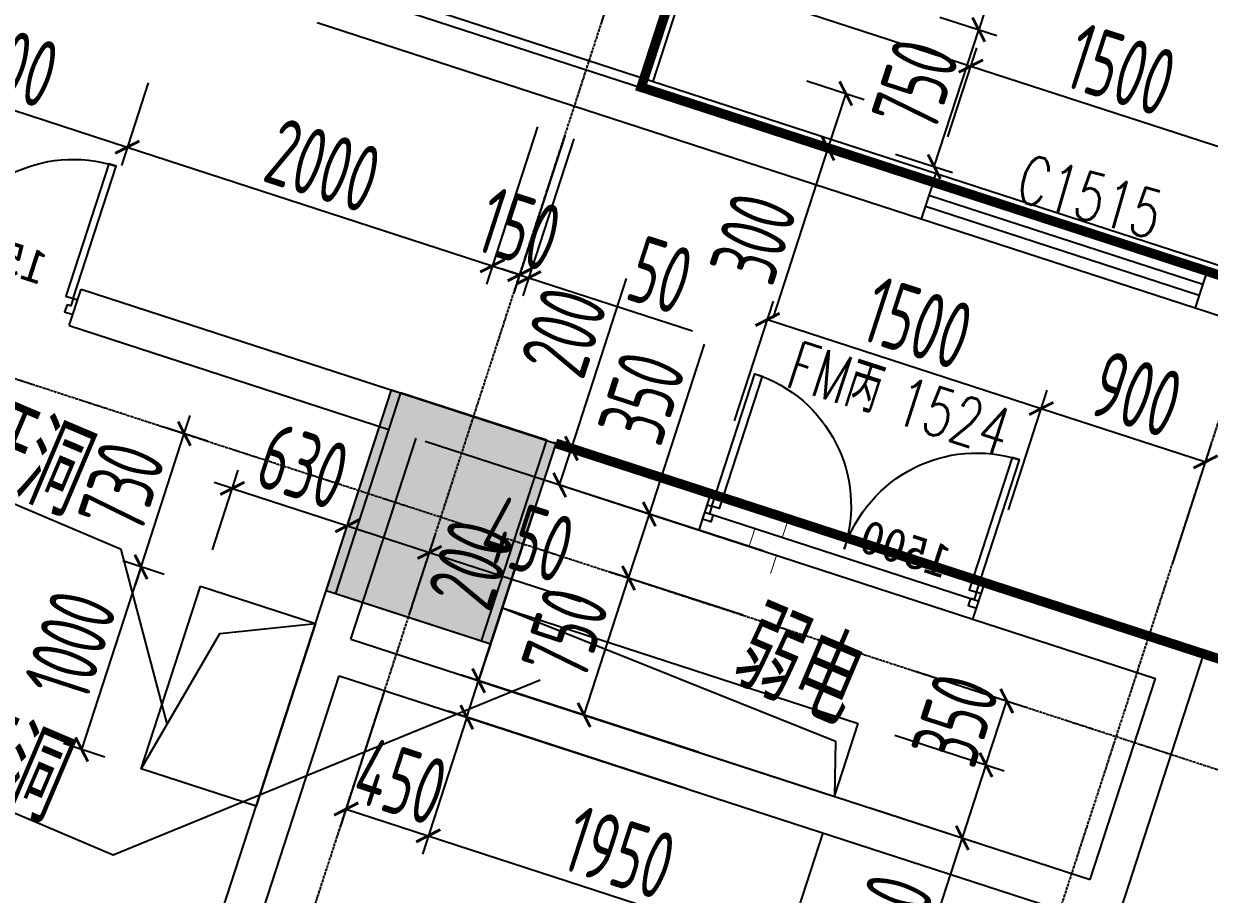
# Model space of a CAD drawing. Extents: x -3523 to 12007717, y -6694179 to 21431.
# Drawn here: x 11940766 to 11946944, y -6385001 to -6380466 of the extents above; entities that cross this region are included whole.
import ezdxf
from ezdxf.enums import TextEntityAlignment as Align
from ezdxf.xclip import XClip

# ---------------------------------------------------------------- set-up
doc = ezdxf.new("R2010")
doc.units = 0
doc.header["$LTSCALE"] = 10
doc.header["$MEASUREMENT"] = 0
doc.header["$XCLIPFRAME"] = 0
doc.linetypes.add('A3-RG-axis-100$0$CENTER', pattern=[2, 1.25, -0.25, 0.25, -0.25])
doc.linetypes.add('A3-RI-4F$0$DASH', pattern=[0.35, 0.25, -0.1])
for name, color, linetype in [('A3-RB-4F-100$0$A-DIMS-100', 1, 'Continuous'), ('A3-RG-axis-100$0$A-GRID', 1, 'A3-RG-axis-100$0$CENTER'), ('A3-RI-4F$0$A-DOOR', 32, 'Continuous'), ('A3-RI-4F$0$A-FLOR', 2, 'Continuous'), ('A3-RI-4F$0$A-GLAZ', 140, 'Continuous'), ('A3-RI-4F$0$A-WALL', 7, 'Continuous'), ('A3-RI-4F$0$A-WALL-FINI', 95, 'Continuous'), ('A3-RI-4F$0$A3-RS-2F$0$12000', 54, 'Continuous'), ('A3-RM-4F$0$A-EQPM', 55, 'Continuous'), ('A3-RS-1F$0$A-HATH-GRAY', 8, 'Continuous'), ('A3-RS-1F$0$A-WALL', 7, 'Continuous'), ('A3-SYMB-4F-100$0$A-SYMB', 4, 'Continuous'), ('A3-SYMB-4F-100$0$A-SYMB-AREA', 4, 'Continuous'), ('A3-SYMB-4F-100$0$A-SYMB-DOOR', 3, 'Continuous'), ('A3-SYMB-4F-100$0$A-SYMB-DOOR1', 3, 'Continuous'), ('A3-SYMB-4F-100$0$A-SYMB-DOOR2', 3, 'Continuous'), ('A3-SYMB-4F-100$0$A-SYMB-DOOR3', 3, 'Continuous'), ('A3-SYMB-4F-100$0$A-SYMB-NAME', 4, 'Continuous'), ('A3-SYMB-4F-100$0$A-SYMB-NAME-E', 4, 'Continuous')]:
    doc.layers.add(name, color=color, linetype=linetype)
doc.layers.add('A3-RI-4F$0$临时层', color=140, linetype='Continuous', plot=False)
doc.styles.add('A3-RB-4F-100$0$XD2008', font='xd-hzs.shx', dxfattribs={"width": 0.7, "bigfont": 'xd-hztxt.shx'})
doc.styles.add('A3-RI-4F$0$Standard', font='')
doc.styles.add('A3-SYMB-4F-100$0$ECADI', font='hzs.shx', dxfattribs={"width": 0.7, "bigfont": 'hztxt.shx'})
doc.styles.add('A3-SYMB-4F-100$0$ECADI-TXT', font='simplex.shx', dxfattribs={"bigfont": 'hztxt.shx'})
doc.styles.get('A3-RI-4F$0$Standard').set_extended_font_data('SimSun')
doc.dimstyles.new('A3-RB-4F-100$0$XD100$0', dxfattribs={"dimscale": 100, "dimtxt": 3.5, "dimasz": 1, "dimexe": 1, "dimexo": 2, "dimgap": 0.5, "dimtad": 1, "dimdec": 0, "dimdsep": 46, "dimtxsty": 'A3-RB-4F-100$0$XD2008', "dimblk1": 'A3-RB-4F-100$0$_ARCHTICK', "dimblk2": 'A3-RB-4F-100$0$_ARCHTICK', "dimsah": 1, "dimcen": 2.5, "dimclrt": 4, "dimaunit": 1, "dimadec": 0, "dimazin": 0, "dimtfac": 1, "dimtdec": 0, "dimtix": 1, "dimtmove": 0, "dimatfit": 3, "dimfxl": 0, "dimtolj": 1, "dimtzin": 0, "dimarcsym": 0})

# ---------------------------------------------------------------- blocks, each defined once
blk = doc.blocks.new('A3-RI-4F$0$J-双扇门-1500')
for points in [[(25, 80), (25, 805), (65, 805), (65, 80)], [(1475, 80), (1475, 805), (1435, 805), (1435, 80)], [(0, 80), (25, 80), (25, 40), (45, 40), (45, 0), (0, 0)], [(1500, 80), (1475, 80), (1475, 40), (1455, 40), (1455, 0), (1500, 0)]]:
    blk.add_lwpolyline(points, close=True)
for centre, start, end in [((25, 80), 0, 90), ((1475, 80), 90, 180)]:
    blk.add_arc(centre, 725, start, end)
at = {"layer": 'Defpoints', "style": 'A3-RI-4F$0$Standard'}
blk.add_text('1500', height=175, rotation=360, dxfattribs=at).set_placement((210.4, 93.8))
blk = doc.blocks.new('A3-RI-4F')
at = {"layer": 'A3-RI-4F$0$A-DOOR'}
for p, q in [((11944316.1, -6383009.6), (11945742.6, -6383473.1)), ((11944285.2, -6383104.7), (11945711.7, -6383568.2))]:
    blk.add_line(p, q, dxfattribs=at)
at = {"layer": 'A3-RI-4F$0$A-DOOR', "const_width": 5}
blk.add_lwpolyline([(11944657.8, -6383330.9), (11944688.7, -6383235.8), (11944546, -6383189.4), (11944576.9, -6383094.3), (11944719.6, -6383140.7), (11944756.6, -6383026.8)], dxfattribs=at)
at = {"layer": 'A3-RI-4F$0$A-FLOR', "linetype": 'A3-RI-4F$0$DASH', "const_width": 50}
blk.add_lwpolyline([(11978173.5, -6391907.6), (11978173.5, -6391907.6), (11943983.5, -6380797), (11944800.8, -6378307.8), (11943489.7, -6377883.3), (11943489.7, -6377883.3), (11936318.7, -6375553.3), (11936423.8, -6375230), (11935995.8, -6375090.9), (11935887.7, -6375423.8)], dxfattribs=at)
at = {"layer": 'A3-RI-4F$0$A-GLAZ'}
for p, q in [((11945504.7, -6381292.8), (11946931.3, -6381756.3)), ((11945483.1, -6381359.4), (11946909.7, -6381822.9)), ((11945464.6, -6381416.4), (11946891.2, -6381880)), ((11945442.9, -6381483), (11946869.5, -6381946.5))]:
    blk.add_line(p, q, dxfattribs=at)
at = {"layer": 'A3-RI-4F$0$A-WALL'}
for p, q in [((11942356.7, -6380270), (11945504.7, -6381292.9)), ((11942294.9, -6380460.2), (11945442.9, -6381483.1)), ((11945504.8, -6381292.8), (11945442.9, -6381483.1)), ((11946931.3, -6381756.3), (11946869.5, -6381946.6)), ((11946931.3, -6381756.4), (11949308.9, -6382529)), ((11941004, -6382038.6), (11941065.8, -6381848.4)), ((11941065.8, -6381848.4), (11944347, -6382914.5)), ((11946869.5, -6381946.6), (11949247.1, -6382719.2)), ((11941004, -6382038.6), (11942668.4, -6382579.3)), ((11938031.9, -6396687.1), (11942620.8, -6382563.9)), ((11942471.1, -6383671.9), (11942811, -6382625.7)), ((11942858.6, -6382641.2), (11944285.2, -6383104.7)), ((11944285.2, -6383104.7), (11944347, -6382914.5)), ((11945711.7, -6383568.2), (11945773.5, -6383378)), ((11945773.5, -6383378), (11946914.8, -6383748.8)), ((11945711.7, -6383568.2), (11946662.8, -6383877.2)), ((11942471.1, -6383671.9), (11946322.9, -6384923.4)), ((11946389.5, -6385365.6), (11946914.8, -6383748.8)), ((11941024.9, -6388122.8), (11942409.3, -6383862.1)), ((11942409.3, -6383862.1), (11946261.1, -6385113.6)), ((11946322.9, -6384923.4), (11946662.8, -6383877.2))]:
    blk.add_line(p, q, dxfattribs=at)
at = {"layer": 'A3-RI-4F$0$A-WALL-FINI'}
for p, q in [((11944046, -6380766.3), (11944837.1, -6378331.6)), ((11942372.2, -6380222.5), (11949324.4, -6382481.5)), ((11945504.7, -6381292.8), (11945520.2, -6381245.3))]:
    blk.add_line(p, q, dxfattribs=at)
at = {"layer": 'A3-RI-4F$0$A3-RS-2F$0$12000'}
blk.add_3dface([(11942390.6, -6383434.1), (11943151.5, -6383681.2), (11943491.4, -6382635.1), (11942730.5, -6382387.9)], dxfattribs=at)
at = {"layer": 'A3-RI-4F$0$临时层', "const_width": 50}
for points in [[(11935081.1, -6377906), (11935898.5, -6375390.5), (11944800.9, -6378307.8), (11943983, -6380798.4)], [(11937611, -6378728), (11938185.7, -6376959.1), (11944557.8, -6379029.5), (11943983, -6380798.4)], [(11937611, -6378728), (11938185.7, -6376959.1), (11944557.8, -6379029.5), (11943983, -6380798.4)]]:
    blk.add_lwpolyline(points, dxfattribs=at)
at = {"layer": 'A3-RI-4F$0$临时层', "color": 5, "linetype": 'A3-RI-4F$0$DASH', "const_width": 50}
blk.add_lwpolyline([(11943538.6, -6382651.8), (11959991.8, -6387997.8)], dxfattribs=at)
at = {"layer": 'A3-RI-4F$0$A-DOOR', "xscale": -1}
for p, rotation in [((11941022.6, -6381981.5), 341.9999999983989), ((11945730.3, -6383511.1), 341.9999999982079)]:
    blk.add_blockref('A3-RI-4F$0$J-双扇门-1500', p, dxfattribs=dict(at, rotation=rotation))
blk = doc.blocks.new('A3-RG-axis-100')
at = {"layer": 'A3-RG-axis-100$0$A-GRID'}
for p, q in [((11908702.6, -6371911.2), (12006585.7, -6403715.4)), ((11938459.9, -6396826.1), (11945194.3, -6376099.8)), ((11941978.8, -6397969.5), (11948713.2, -6377243.2))]:
    blk.add_line(p, q, dxfattribs=at)
blk = doc.blocks.new('A3-SYMB-4F-100$0$ECADI-TAG-ROOM')
at = {"layer": 'A3-SYMB-4F-100$0$A-SYMB-AREA', "style": 'A3-SYMB-4F-100$0$ECADI', "width": 0.7}
blk.add_attdef('340M2', text='', height=2.5, dxfattribs=at).set_placement((7.167, -1.75), align=Align.MIDDLE_LEFT)
at = {"layer": 'A3-SYMB-4F-100$0$A-SYMB-NAME', "style": 'A3-SYMB-4F-100$0$ECADI', "width": 0.7}
blk.add_attdef('CHINESENAME', (-5.125, 0.088), '', height=4.5, dxfattribs=at)
at = {"layer": 'A3-SYMB-4F-100$0$A-SYMB-NAME-E', "style": 'A3-SYMB-4F-100$0$ECADI', "width": 0.7}
for tag, p in [('ENGLISHHIGH', (-5.125, 8.04)), ('ENGLISHLOW', (-5.125, 4.84))]:
    blk.add_attdef(tag, p, '', height=2.5, dxfattribs=at)
blk = doc.blocks.new('A3-SYMB-4F-100$0$ECADI-TAG-DOOR')
at = {"layer": 'A3-SYMB-4F-100$0$A-SYMB-DOOR', "style": 'A3-SYMB-4F-100$0$ECADI-TXT', "width": 0.7}
for tag, p in [('门窗主编号1', (-6.414, 7.257)), ('门窗主编号2', (2.085, 7.257))]:
    blk.add_attdef(tag, p, '', height=2.5, dxfattribs=at)
at = {"layer": 'A3-SYMB-4F-100$0$A-SYMB-DOOR', "style": 'A3-SYMB-4F-100$0$ECADI-TXT', "width": 0.7, "flags": 1}
for tag, p in [('洞口尺寸(宽X高)', (-6.416, 1.62)), ('备注', (-6.394, -1.213))]:
    blk.add_attdef(tag, p, '', height=2.5, dxfattribs=at)
at = {"layer": 'A3-SYMB-4F-100$0$A-SYMB-DOOR1', "style": 'A3-SYMB-4F-100$0$ECADI-TXT', "width": 0.7}
blk.add_attdef('门窗辅编号1', (-6.414, 4.413), '', height=2.5, dxfattribs=at)
at = {"layer": 'A3-SYMB-4F-100$0$A-SYMB-DOOR2', "style": 'A3-SYMB-4F-100$0$ECADI-TXT', "width": 0.7}
blk.add_attdef('门窗辅编号2', (-2.861, 4.413), '', height=2.5, dxfattribs=at)
at = {"layer": 'A3-SYMB-4F-100$0$A-SYMB-DOOR3', "style": 'A3-SYMB-4F-100$0$ECADI-TXT', "width": 0.7}
blk.add_attdef('门窗辅编号3', (2.323, 4.413), '', height=2.5, dxfattribs=at)
blk = doc.blocks.new('A3-SYMB-4F-100')
at = {"layer": 'A3-SYMB-4F-100$0$A-SYMB'}
for points in [[(11941514.7, -6384113.4), (11941274.1, -6383204.6), (11939228.8, -6382336.4)], [(11943457.6, -6383885.5), (11941232.6, -6384797.2), (11938170.3, -6383497.3)]]:
    blk.add_lwpolyline(points, dxfattribs=at)
ref = blk.add_blockref('A3-SYMB-4F-100$0$ECADI-TAG-ROOM', (11939344.4, -6382360.8), dxfattribs=dict(at, xscale=-99.99999999989049, yscale=100.0000000001164, rotation=337.0000000008721))
ref.add_attrib('CHINESENAME', '空调管井开洞', (11939248.8, -6382310.7), dxfattribs={"height": 450, "rotation": 337, "style": 'A3-SYMB-4F-100$0$ECADI', "width": 0.7})
ref = blk.add_blockref('A3-SYMB-4F-100$0$ECADI-TAG-ROOM', (11939091.5, -6383895.3), dxfattribs=dict(at, xscale=-99.99999999989046, yscale=100.0000000001164, rotation=337.0000000009601))
ref.add_attrib('CHINESENAME', '1F底板至5F底板开洞', (11938191.3, -6383503.7), dxfattribs={"height": 450, "rotation": 337, "style": 'A3-SYMB-4F-100$0$ECADI', "width": 0.7})
ref = blk.add_blockref('A3-SYMB-4F-100$0$ECADI-TAG-ROOM', (11944900.5, -6384102.3), dxfattribs=dict(at, xscale=99.99999999989046, yscale=100.0000000001164, rotation=337))
ref.add_attrib('CHINESENAME', '弱电 ', (11944432.2, -6383894), dxfattribs={"height": 450, "rotation": 337, "style": 'A3-SYMB-4F-100$0$ECADI', "width": 0.7})
at = {"layer": 'A3-SYMB-4F-100$0$A-SYMB-DOOR'}
ref = blk.add_blockref('A3-SYMB-4F-100$0$ECADI-TAG-DOOR', (11945186.8, -6383268.1, -333.3), dxfattribs=dict(at, xscale=99.99999999997296, yscale=100, zscale=100, rotation=342))
ref.add_attrib('门窗主编号1', 'FM丙', dxfattribs={"height": 250, "rotation": 342, "style": 'A3-SYMB-4F-100$0$ECADI-TXT', "width": 0.7}).set_placement((11945193.1, -6382504.2, -333.3), align=Align.RIGHT)
ref.add_attrib('门窗主编号2', '1524', (11945285.9, -6382538.8), dxfattribs={"height": 250, "rotation": 342, "style": 'A3-SYMB-4F-100$0$ECADI-TXT', "width": 0.7})
at = {"layer": 'A3-SYMB-4F-100$0$A-SYMB-DOOR1'}
ref = blk.add_blockref('A3-SYMB-4F-100$0$ECADI-TAG-DOOR', (11946673.2, -6382354.3), dxfattribs=dict(at, xscale=99.99999999997293, yscale=100, zscale=100, rotation=344.0251775405333))
ref.add_attrib('门窗主编号1', 'C1515', dxfattribs={"height": 250, "rotation": 344.02518, "style": 'A3-SYMB-4F-100$0$ECADI-TXT', "width": 0.7}).set_placement((11946652.6, -6381590.7), align=Align.RIGHT)
blk = doc.blocks.new('A3-RM-4F')
at = {"layer": 'A3-RM-4F$0$A-EQPM'}
for p, q in [((11943260.4, -6383507.8), (11943136.8, -6383888.2)), ((11943260.4, -6383507.8), (11945115, -6384110.3)), ((11943136.8, -6383888.2), (11944991.4, -6384490.8)), ((11944991.4, -6384490.8), (11945115, -6384110.3))]:
    blk.add_line(p, q, dxfattribs=at)
blk.add_lwpolyline([(11941687.9, -6383396.3), (11942287.1, -6383591), (11941978.1, -6384542.1), (11941378.9, -6384347.4)], close=True, dxfattribs=at)
for points in [[(11943260.4, -6383507.8), (11944996, -6384203.1), (11944991.4, -6384490.8)], [(11941378.9, -6384347.4), (11941788.3, -6383641.9), (11942287.1, -6383591)]]:
    blk.add_lwpolyline(points, dxfattribs=at)
blk = doc.blocks.new('A3-RB-4F-100$0$_ARCHTICK')
at = {"color": 0, "linetype": 'ByBlock', "const_width": 0.15}
blk.add_lwpolyline([(-0.5, -0.5), (0.5, 0.5)], dxfattribs=at)
blk = doc.blocks.new('*D2616')
at = {"layer": 'A3-RB-4F-100$0$A-DIMS-100', "color": 0, "lineweight": -2}
for p, q in [((11944847.3, -6380763.8), (11945144.7, -6380860.5)), ((11945049.6, -6380829.6), (11944956.9, -6381114.9)), ((11944754.6, -6381049.1), (11945052, -6381145.8)), ((11944956.9, -6381114.9), (11944669.6, -6381999.4))]:
    blk.add_line(p, q, dxfattribs=at)
at = {"layer": 'Defpoints', "color": 0}
for p in [(11944657.1, -6380702), (11945049.6, -6380829.6), (11944564.4, -6380987.3)]:
    blk.add_point(p, dxfattribs=at)
at = {"layer": 'A3-RB-4F-100$0$A-DIMS-100', "color": 0, "lineweight": -2, "xscale": 100, "yscale": 100, "zscale": 100}
for p, rotation in [((11945049.6, -6380829.6), 71.99999999985032), ((11944956.9, -6381114.9), 251.9999999998503)]:
    blk.add_blockref('A3-RB-4F-100$0$_ARCHTICK', p, dxfattribs=dict(at, rotation=rotation))
at = {"layer": 'A3-RB-4F-100$0$A-DIMS-100', "color": 4, "insert": (11944568.4, -6381582.7), "char_height": 350, "attachment_point": 5, "rotation": 72, "style": 'A3-RB-4F-100$0$XD2008'}
blk.add_mtext('\\A1;300', dxfattribs=at)
blk = doc.blocks.new('*D2625')
at = {"layer": 'A3-RB-4F-100$0$A-DIMS-100', "color": 0, "lineweight": -2}
for p, q in [((11943443.4, -6381003.1), (11943177.2, -6381822.3)), ((11943586, -6381049.4), (11943319.9, -6381868.6)), ((11943208.1, -6381727.2), (11943350.8, -6381773.5))]:
    blk.add_line(p, q, dxfattribs=at)
at = {"layer": 'Defpoints', "color": 0}
for p in [(11943505.2, -6380812.8), (11943647.9, -6380859.2), (11943350.8, -6381773.5)]:
    blk.add_point(p, dxfattribs=at)
at = {"layer": 'A3-RB-4F-100$0$A-DIMS-100', "color": 0, "lineweight": -2, "xscale": 100, "yscale": 100, "zscale": 100}
for p, rotation in [((11943208.1, -6381727.2), 162.0000000001519), ((11943350.8, -6381773.5), 342.0000000001518)]:
    blk.add_blockref('A3-RB-4F-100$0$_ARCHTICK', p, dxfattribs=dict(at, rotation=rotation))
at = {"layer": 'A3-RB-4F-100$0$A-DIMS-100', "color": 4, "insert": (11943349, -6381536.3), "char_height": 350, "attachment_point": 5, "rotation": 342, "style": 'A3-RB-4F-100$0$XD2008'}
blk.add_mtext('\\A1;150', dxfattribs=at)
blk = doc.blocks.new('*D2626')
at = {"layer": 'A3-RB-4F-100$0$A-DIMS-100', "color": 0, "lineweight": -2}
for p, q in [((11943586, -6381049.4), (11943319.9, -6381868.6)), ((11943633.6, -6381064.9), (11943367.4, -6381884.1)), ((11943350.8, -6381773.5), (11943255.7, -6381742.6)), ((11943350.8, -6381773.5), (11943398.3, -6381789)), ((11943398.3, -6381789), (11944251.1, -6382066))]:
    blk.add_line(p, q, dxfattribs=at)
at = {"layer": 'Defpoints', "color": 0}
for p in [(11943647.9, -6380859.2), (11943695.4, -6380874.6), (11943398.3, -6381789)]:
    blk.add_point(p, dxfattribs=at)
at = {"layer": 'A3-RB-4F-100$0$A-DIMS-100', "color": 0, "lineweight": -2, "xscale": 100, "yscale": 100, "zscale": 100}
for p, rotation in [((11943350.8, -6381773.5), 341.9999999996769), ((11943398.3, -6381789), 161.9999999996769)]:
    blk.add_blockref('A3-RB-4F-100$0$_ARCHTICK', p, dxfattribs=dict(at, rotation=rotation))
at = {"layer": 'A3-RB-4F-100$0$A-DIMS-100', "color": 4, "insert": (11944084.5, -6381775.3), "char_height": 350, "attachment_point": 5, "rotation": 342, "style": 'A3-RB-4F-100$0$XD2008'}
blk.add_mtext('\\A1;50', dxfattribs=at)
blk = doc.blocks.new('*D2627')
at = {"layer": 'A3-RB-4F-100$0$A-DIMS-100', "color": 0, "lineweight": -2}
for p, q in [((11939988.4, -6380310.3), (11939848.5, -6380740.7)), ((11939879.4, -6380645.6), (11941306, -6381109.1)), ((11941414.9, -6380773.9), (11941275.1, -6381204.2))]:
    blk.add_line(p, q, dxfattribs=at)
at = {"layer": 'Defpoints', "color": 0}
for p in [(11940050.2, -6380120.1), (11941476.7, -6380583.7), (11941306, -6381109.1)]:
    blk.add_point(p, dxfattribs=at)
at = {"layer": 'A3-RB-4F-100$0$A-DIMS-100', "color": 0, "lineweight": -2, "xscale": 100, "yscale": 100, "zscale": 100}
for p, rotation in [((11939879.4, -6380645.6), 162.0000000001685), ((11941306, -6381109.1), 342.0000000001685)]:
    blk.add_blockref('A3-RB-4F-100$0$_ARCHTICK', p, dxfattribs=dict(at, rotation=rotation))
at = {"layer": 'A3-RB-4F-100$0$A-DIMS-100', "color": 4, "insert": (11940662.2, -6380663.4), "char_height": 350, "attachment_point": 5, "rotation": 342, "style": 'A3-RB-4F-100$0$XD2008'}
blk.add_mtext('\\A1;1500', dxfattribs=at)
blk = doc.blocks.new('*D2628')
at = {"layer": 'A3-RB-4F-100$0$A-DIMS-100', "color": 0, "lineweight": -2}
for p, q in [((11941414.9, -6380773.9), (11941275.1, -6381204.2)), ((11941306, -6381109.1), (11943208.1, -6381727.2)), ((11943317, -6381391.9), (11943177.2, -6381822.3))]:
    blk.add_line(p, q, dxfattribs=at)
at = {"layer": 'Defpoints', "color": 0}
for p in [(11941476.7, -6380583.7), (11943378.8, -6381201.7), (11943208.1, -6381727.2)]:
    blk.add_point(p, dxfattribs=at)
at = {"layer": 'A3-RB-4F-100$0$A-DIMS-100', "color": 0, "lineweight": -2, "xscale": 100, "yscale": 100, "zscale": 100}
for p, rotation in [((11941306, -6381109.1), 162.0000000001739), ((11943208.1, -6381727.2), 342.0000000001739)]:
    blk.add_blockref('A3-RB-4F-100$0$_ARCHTICK', p, dxfattribs=dict(at, rotation=rotation))
at = {"layer": 'A3-RB-4F-100$0$A-DIMS-100', "color": 4, "insert": (11942326.6, -6381204.1), "char_height": 350, "attachment_point": 5, "rotation": 342, "style": 'A3-RB-4F-100$0$XD2008'}
blk.add_mtext('\\A1;2000', dxfattribs=at)
blk = doc.blocks.new('*D2558')
at = {"layer": 'A3-RB-4F-100$0$A-DIMS-100', "color": 0, "lineweight": -2}
for p, q in [((11944470.6, -6382534), (11944672.8, -6381911.6)), ((11944641.9, -6382006.7), (11946068.5, -6382470.3)), ((11945897.1, -6382997.6), (11946099.4, -6382375.2))]:
    blk.add_line(p, q, dxfattribs=at)
at = {"layer": 'Defpoints', "color": 0}
for p in [(11946068.5, -6382470.3), (11944408.8, -6382724.3), (11945835.3, -6383187.8)]:
    blk.add_point(p, dxfattribs=at)
at = {"layer": 'A3-RB-4F-100$0$A-DIMS-100', "color": 0, "lineweight": -2, "xscale": 100, "yscale": 100, "zscale": 100}
for p, rotation in [((11944641.9, -6382006.7), 161.9999999996222), ((11946068.5, -6382470.3), 341.9999999996221)]:
    blk.add_blockref('A3-RB-4F-100$0$_ARCHTICK', p, dxfattribs=dict(at, rotation=rotation))
at = {"layer": 'A3-RB-4F-100$0$A-DIMS-100', "color": 4, "insert": (11945424.7, -6382024.5), "char_height": 350, "attachment_point": 5, "rotation": 342, "style": 'A3-RB-4F-100$0$XD2008'}
blk.add_mtext('\\A1;1500', dxfattribs=at)
blk = doc.blocks.new('*D2559')
at = {"layer": 'A3-RB-4F-100$0$A-DIMS-100', "color": 0, "lineweight": -2}
for p, q in [((11945897.1, -6382997.6), (11946099.4, -6382375.2)), ((11946068.5, -6382470.3), (11946924.4, -6382748.4)), ((11946753.1, -6383275.7), (11946955.3, -6382653.3))]:
    blk.add_line(p, q, dxfattribs=at)
at = {"layer": 'Defpoints', "color": 0}
for p in [(11946924.4, -6382748.4), (11945835.3, -6383187.8), (11946691.3, -6383465.9)]:
    blk.add_point(p, dxfattribs=at)
at = {"layer": 'A3-RB-4F-100$0$A-DIMS-100', "color": 0, "lineweight": -2, "xscale": 100, "yscale": 100, "zscale": 100}
for p, rotation in [((11946068.5, -6382470.3), 161.9999999996075), ((11946924.4, -6382748.4), 341.9999999996076)]:
    blk.add_blockref('A3-RB-4F-100$0$_ARCHTICK', p, dxfattribs=dict(at, rotation=rotation))
at = {"layer": 'A3-RB-4F-100$0$A-DIMS-100', "color": 4, "insert": (11946566, -6382395.3), "char_height": 350, "attachment_point": 5, "rotation": 342, "style": 'A3-RB-4F-100$0$XD2008'}
blk.add_mtext('\\A1;900', dxfattribs=at)
blk = doc.blocks.new('*D2560')
at = {"layer": 'A3-RB-4F-100$0$A-DIMS-100', "color": 0, "lineweight": -2}
for p, q in [((11943620.5, -6382678.4), (11943907.9, -6381793.9)), ((11944684.3, -6383024.1), (11943525.4, -6382647.5)), ((11943558.7, -6382868.6), (11943620.5, -6382678.4)), ((11944622.5, -6383214.3), (11943463.6, -6382837.7))]:
    blk.add_line(p, q, dxfattribs=at)
at = {"layer": 'Defpoints', "color": 0}
for p in [(11943620.5, -6382678.4), (11944874.5, -6383085.9), (11944812.7, -6383276.1)]:
    blk.add_point(p, dxfattribs=at)
at = {"layer": 'A3-RB-4F-100$0$A-DIMS-100', "color": 0, "lineweight": -2, "xscale": 100, "yscale": 100, "zscale": 100}
for p, rotation in [((11943620.5, -6382678.4), 71.99999999987462), ((11943558.7, -6382868.6), 251.9999999998746)]:
    blk.add_blockref('A3-RB-4F-100$0$_ARCHTICK', p, dxfattribs=dict(at, rotation=rotation))
at = {"layer": 'A3-RB-4F-100$0$A-DIMS-100', "color": 4, "insert": (11943581.1, -6382071.5), "char_height": 350, "attachment_point": 5, "rotation": 72, "style": 'A3-RB-4F-100$0$XD2008'}
blk.add_mtext('\\A1;200', dxfattribs=at)
blk = doc.blocks.new('*D2561')
at = {"layer": 'A3-RB-4F-100$0$A-DIMS-100', "color": 0, "lineweight": -2}
for p, q in [((11944026.2, -6383020.5), (11944313.5, -6382136)), ((11943918, -6383353.4), (11944026.2, -6383020.5)), ((11944622.5, -6383214.3), (11943931, -6382989.6)), ((11944514.3, -6383547.2), (11943822.9, -6383322.5))]:
    blk.add_line(p, q, dxfattribs=at)
at = {"layer": 'Defpoints', "color": 0}
for p in [(11944026.2, -6383020.5), (11944812.7, -6383276.1), (11944704.5, -6383609)]:
    blk.add_point(p, dxfattribs=at)
at = {"layer": 'A3-RB-4F-100$0$A-DIMS-100', "color": 0, "lineweight": -2, "xscale": 100, "yscale": 100, "zscale": 100}
for p, rotation in [((11944026.2, -6383020.5), 71.99999999978668), ((11943918, -6383353.4), 251.9999999997867)]:
    blk.add_blockref('A3-RB-4F-100$0$_ARCHTICK', p, dxfattribs=dict(at, rotation=rotation))
at = {"layer": 'A3-RB-4F-100$0$A-DIMS-100', "color": 4, "insert": (11943986.8, -6382413.6), "char_height": 350, "attachment_point": 5, "rotation": 72, "style": 'A3-RB-4F-100$0$XD2008'}
blk.add_mtext('\\A1;350', dxfattribs=at)
blk = doc.blocks.new('*D2562')
at = {"layer": 'A3-RB-4F-100$0$A-DIMS-100', "color": 0, "lineweight": -2}
for p, q in [((11944514.3, -6383547.2), (11943822.9, -6383322.5)), ((11943686.2, -6384066.7), (11943918, -6383353.4)), ((11944282.6, -6384260.4), (11943591.1, -6384035.8))]:
    blk.add_line(p, q, dxfattribs=at)
at = {"layer": 'Defpoints', "color": 0}
for p in [(11943918, -6383353.4), (11944704.5, -6383609), (11944472.8, -6384322.3)]:
    blk.add_point(p, dxfattribs=at)
at = {"layer": 'A3-RB-4F-100$0$A-DIMS-100', "color": 0, "lineweight": -2, "xscale": 100, "yscale": 100, "zscale": 100}
for p, rotation in [((11943918, -6383353.4), 71.999999999837), ((11943686.2, -6384066.7), 251.999999999837)]:
    blk.add_blockref('A3-RB-4F-100$0$_ARCHTICK', p, dxfattribs=dict(at, rotation=rotation))
at = {"layer": 'A3-RB-4F-100$0$A-DIMS-100', "color": 4, "insert": (11943588.1, -6383640.5), "char_height": 350, "attachment_point": 5, "rotation": 72, "style": 'A3-RB-4F-100$0$XD2008'}
blk.add_mtext('\\A1;750', dxfattribs=at)
blk = doc.blocks.new('*D2563')
at = {"layer": 'A3-RB-4F-100$0$A-DIMS-100', "color": 0, "lineweight": -2}
for p, q in [((11943136.8, -6383888.2), (11943424.2, -6383003.7)), ((11944282.6, -6384260.4), (11943041.7, -6383857.3)), ((11943075, -6384078.4), (11943136.8, -6383888.2)), ((11944220.8, -6384450.7), (11942979.9, -6384047.5))]:
    blk.add_line(p, q, dxfattribs=at)
at = {"layer": 'Defpoints', "color": 0}
for p in [(11943136.8, -6383888.2), (11944472.8, -6384322.3), (11944411, -6384512.5)]:
    blk.add_point(p, dxfattribs=at)
at = {"layer": 'A3-RB-4F-100$0$A-DIMS-100', "color": 0, "lineweight": -2, "xscale": 100, "yscale": 100, "zscale": 100}
for p, rotation in [((11943136.8, -6383888.2), 71.99999999970973), ((11943075, -6384078.4), 251.9999999997097)]:
    blk.add_blockref('A3-RB-4F-100$0$_ARCHTICK', p, dxfattribs=dict(at, rotation=rotation))
at = {"layer": 'A3-RB-4F-100$0$A-DIMS-100', "color": 4, "insert": (11943097.4, -6383281.3), "char_height": 350, "attachment_point": 5, "rotation": 72, "style": 'A3-RB-4F-100$0$XD2008'}
blk.add_mtext('\\A1;200', dxfattribs=at)
blk = doc.blocks.new('*D3168')
at = {"layer": 'A3-RB-4F-100$0$A-DIMS-100', "color": 0, "lineweight": -2}
for p, q in [((11945539.9, -6380431.6), (11945837.3, -6380528.2)), ((11945510.5, -6381210.6), (11945742.2, -6380497.3)), ((11945308.1, -6381144.9), (11945605.6, -6381241.5))]:
    blk.add_line(p, q, dxfattribs=at)
at = {"layer": 'Defpoints', "color": 0}
for p in [(11945349.7, -6380369.8), (11945742.2, -6380497.3), (11945117.9, -6381083.1)]:
    blk.add_point(p, dxfattribs=at)
at = {"layer": 'A3-RB-4F-100$0$A-DIMS-100', "color": 0, "lineweight": -2, "xscale": 100, "yscale": 100, "zscale": 100}
for p, rotation in [((11945742.2, -6380497.3), 72.00000000063042), ((11945510.5, -6381210.6), 252.0000000006304)]:
    blk.add_blockref('A3-RB-4F-100$0$_ARCHTICK', p, dxfattribs=dict(at, rotation=rotation))
at = {"layer": 'A3-RB-4F-100$0$A-DIMS-100', "color": 4, "insert": (11945412.4, -6380784.4), "char_height": 350, "attachment_point": 5, "rotation": 72, "style": 'A3-RB-4F-100$0$XD2008'}
blk.add_mtext('\\A1;750', dxfattribs=at)
blk = doc.blocks.new('*D3170')
at = {"layer": 'A3-RB-4F-100$0$A-DIMS-100', "color": 0, "lineweight": -2}
for p, q in [((11945771.7, -6379718.3), (11946069.1, -6379814.9)), ((11945974, -6379784), (11945742.2, -6380497.3)), ((11945539.9, -6380431.6), (11945837.3, -6380528.2))]:
    blk.add_line(p, q, dxfattribs=at)
at = {"layer": 'Defpoints', "color": 0}
for p in [(11945581.5, -6379656.5), (11945349.7, -6380369.8), (11945742.2, -6380497.3)]:
    blk.add_point(p, dxfattribs=at)
at = {"layer": 'A3-RB-4F-100$0$A-DIMS-100', "color": 0, "lineweight": -2, "xscale": 100, "yscale": 100, "zscale": 100}
for p, rotation in [((11945974, -6379784), 72.0000000025876), ((11945742.2, -6380497.3), 252.0000000025876)]:
    blk.add_blockref('A3-RB-4F-100$0$_ARCHTICK', p, dxfattribs=dict(at, rotation=rotation))
at = {"layer": 'A3-RB-4F-100$0$A-DIMS-100', "color": 4, "insert": (11945644.1, -6380071.2), "char_height": 350, "attachment_point": 5, "rotation": 72, "style": 'A3-RB-4F-100$0$XD2008'}
blk.add_mtext('\\A1;750', dxfattribs=at)
blk = doc.blocks.new('*D2403')
at = {"layer": 'A3-RB-4F-100$0$A-DIMS-100', "color": 0, "lineweight": -2}
for p, q in [((11945582, -6381055), (11945732.6, -6380591.5)), ((11945701.7, -6380686.6), (11947128.3, -6381150.2)), ((11947008.6, -6381518.6), (11947159.2, -6381055))]:
    blk.add_line(p, q, dxfattribs=at)
at = {"layer": 'Defpoints', "color": 0}
for p in [(11947128.3, -6381150.2), (11945520.2, -6381245.3), (11946946.8, -6381708.8)]:
    blk.add_point(p, dxfattribs=at)
at = {"layer": 'A3-RB-4F-100$0$A-DIMS-100', "color": 0, "lineweight": -2, "xscale": 100, "yscale": 100, "zscale": 100}
for p, rotation in [((11945701.7, -6380686.6), 161.9999999999842), ((11947128.3, -6381150.2), 341.9999999999841)]:
    blk.add_blockref('A3-RB-4F-100$0$_ARCHTICK', p, dxfattribs=dict(at, rotation=rotation))
at = {"layer": 'A3-RB-4F-100$0$A-DIMS-100', "color": 4, "insert": (11946484.5, -6380704.4), "char_height": 350, "attachment_point": 5, "rotation": 342, "style": 'A3-RB-4F-100$0$XD2008'}
blk.add_mtext('\\A1;1500', dxfattribs=at)
blk = doc.blocks.new('*D2404')
at = {"layer": 'A3-RB-4F-100$0$A-DIMS-100', "color": 0, "lineweight": -2}
for p, q in [((11943775, -6380467.9), (11943925.6, -6380004.4)), ((11943894.7, -6380099.5), (11945701.7, -6380686.6)), ((11945582, -6381055), (11945732.6, -6380591.5))]:
    blk.add_line(p, q, dxfattribs=at)
at = {"layer": 'Defpoints', "color": 0}
for p in [(11943713.2, -6380658.1), (11945701.7, -6380686.6), (11945520.2, -6381245.3)]:
    blk.add_point(p, dxfattribs=at)
at = {"layer": 'A3-RB-4F-100$0$A-DIMS-100', "color": 0, "lineweight": -2, "xscale": 100, "yscale": 100, "zscale": 100}
for p, rotation in [((11943894.7, -6380099.5), 161.9999999999451), ((11945701.7, -6380686.6), 341.9999999999451)]:
    blk.add_blockref('A3-RB-4F-100$0$_ARCHTICK', p, dxfattribs=dict(at, rotation=rotation))
at = {"layer": 'A3-RB-4F-100$0$A-DIMS-100', "color": 4, "insert": (11944867.7, -6380179.1), "char_height": 350, "attachment_point": 5, "rotation": 342, "style": 'A3-RB-4F-100$0$XD2008'}
blk.add_mtext('\\A1;1900', dxfattribs=at)
blk = doc.blocks.new('*D2524')
at = {"layer": 'A3-RB-4F-100$0$A-DIMS-100', "color": 0, "lineweight": -2}
for p, q in [((11941497.7, -6383334.5), (11941282.5, -6383264.6)), ((11941068.6, -6384246.5), (11941377.6, -6383295.5)), ((11941188.7, -6384285.6), (11940973.5, -6384215.6))]:
    blk.add_line(p, q, dxfattribs=at)
at = {"layer": 'Defpoints', "color": 0}
for p in [(11941377.6, -6383295.5), (11941687.9, -6383396.3), (11941378.9, -6384347.4)]:
    blk.add_point(p, dxfattribs=at)
at = {"layer": 'A3-RB-4F-100$0$A-DIMS-100', "color": 0, "lineweight": -2, "xscale": 100, "yscale": 100, "zscale": 100}
for p, rotation in [((11941377.6, -6383295.5), 72.00000000006114), ((11941068.6, -6384246.5), 252.0000000000611)]:
    blk.add_blockref('A3-RB-4F-100$0$_ARCHTICK', p, dxfattribs=dict(at, rotation=rotation))
at = {"layer": 'A3-RB-4F-100$0$A-DIMS-100', "color": 4, "insert": (11941009.1, -6383701.5), "char_height": 350, "attachment_point": 5, "rotation": 72, "style": 'A3-RB-4F-100$0$XD2008'}
blk.add_mtext('\\A1;1000', dxfattribs=at)
blk = doc.blocks.new('*D2525')
at = {"layer": 'A3-RB-4F-100$0$A-DIMS-100', "color": 0, "lineweight": -2}
for p, q in [((11941603.1, -6382601.3), (11941634.1, -6382506.1)), ((11941377.6, -6383295.5), (11941603.1, -6382601.3)), ((11941723.3, -6382640.3), (11941508, -6382570.4)), ((11941497.7, -6383334.5), (11941282.5, -6383264.6)), ((11941377.6, -6383295.5), (11941346.7, -6383390.6))]:
    blk.add_line(p, q, dxfattribs=at)
at = {"layer": 'Defpoints', "color": 0}
for p in [(11941603.1, -6382601.3), (11941913.5, -6382702.1), (11941687.9, -6383396.3)]:
    blk.add_point(p, dxfattribs=at)
at = {"layer": 'A3-RB-4F-100$0$A-DIMS-100', "color": 0, "lineweight": -2, "xscale": 100, "yscale": 100, "zscale": 100}
for p, rotation in [((11941603.1, -6382601.3), 252.0000000001158), ((11941377.6, -6383295.5), 72.0000000001158)]:
    blk.add_blockref('A3-RB-4F-100$0$_ARCHTICK', p, dxfattribs=dict(at, rotation=rotation))
at = {"layer": 'A3-RB-4F-100$0$A-DIMS-100', "color": 4, "insert": (11941276.4, -6382878.8), "char_height": 350, "attachment_point": 5, "rotation": 72, "style": 'A3-RB-4F-100$0$XD2008'}
blk.add_mtext('\\A1;730', dxfattribs=at)
blk = doc.blocks.new('*D2526')
at = {"layer": 'A3-RB-4F-100$0$A-DIMS-100', "color": 0, "lineweight": -2}
for p, q in [((11941749.7, -6383206.1), (11941884.5, -6382791.2)), ((11941853.6, -6382886.3), (11941758.5, -6382855.4)), ((11941853.6, -6382886.3), (11942452.8, -6383081)), ((11942348.9, -6383400.8), (11942483.7, -6382985.9)), ((11942452.8, -6383081), (11942547.9, -6383111.9))]:
    blk.add_line(p, q, dxfattribs=at)
at = {"layer": 'Defpoints', "color": 0}
for p in [(11942452.8, -6383081), (11941687.9, -6383396.3), (11942287.1, -6383591)]:
    blk.add_point(p, dxfattribs=at)
at = {"layer": 'A3-RB-4F-100$0$A-DIMS-100', "color": 0, "lineweight": -2, "xscale": 100, "yscale": 100, "zscale": 100}
for p, rotation in [((11941853.6, -6382886.3), 341.9999980331583), ((11942452.8, -6383081), 161.9999980331583)]:
    blk.add_blockref('A3-RB-4F-100$0$_ARCHTICK', p, dxfattribs=dict(at, rotation=rotation))
at = {"layer": 'A3-RB-4F-100$0$A-DIMS-100', "color": 4, "insert": (11942222.7, -6382769.7), "char_height": 350, "attachment_point": 5, "rotation": 342, "style": 'A3-RB-4F-100$0$XD2008'}
blk.add_mtext('\\A1;630', dxfattribs=at)
blk = doc.blocks.new('*D2527')
at = {"layer": 'A3-RB-4F-100$0$A-DIMS-100', "color": 0, "lineweight": -2}
for p, q in [((11942348.9, -6383400.8), (11942483.7, -6382985.9)), ((11942452.8, -6383081), (11942880.8, -6383220)), ((11942776.9, -6383539.8), (11942911.7, -6383124.9)), ((11942880.8, -6383220), (11943670.1, -6383476.5))]:
    blk.add_line(p, q, dxfattribs=at)
at = {"layer": 'Defpoints', "color": 0}
for p in [(11942880.8, -6383220), (11942287.1, -6383591), (11942715.1, -6383730.1)]:
    blk.add_point(p, dxfattribs=at)
at = {"layer": 'A3-RB-4F-100$0$A-DIMS-100', "color": 0, "lineweight": -2, "xscale": 100, "yscale": 100, "zscale": 100}
for p, rotation in [((11942452.8, -6383081), 161.9999980331833), ((11942880.8, -6383220), 341.9999980331834)]:
    blk.add_blockref('A3-RB-4F-100$0$_ARCHTICK', p, dxfattribs=dict(at, rotation=rotation))
at = {"layer": 'A3-RB-4F-100$0$A-DIMS-100', "color": 4, "insert": (11943392.5, -6383149.7), "char_height": 350, "attachment_point": 5, "rotation": 342, "style": 'A3-RB-4F-100$0$XD2008'}
blk.add_mtext('\\A1;450', dxfattribs=at)
blk = doc.blocks.new('*D2528')
at = {"layer": 'A3-RB-4F-100$0$A-DIMS-100', "color": 0, "lineweight": -2}
for p, q in [((11945305.2, -6384172.1), (11945875.3, -6384357.4)), ((11945780.2, -6384326.5), (11945656.6, -6384706.9)), ((11945181.6, -6384552.6), (11945751.7, -6384737.8)), ((11945656.6, -6384706.9), (11945381.7, -6385552.8))]:
    blk.add_line(p, q, dxfattribs=at)
at = {"layer": 'Defpoints', "color": 0}
for p in [(11945115, -6384110.3), (11945780.2, -6384326.5), (11944991.4, -6384490.8)]:
    blk.add_point(p, dxfattribs=at)
at = {"layer": 'A3-RB-4F-100$0$A-DIMS-100', "color": 0, "lineweight": -2, "xscale": 100, "yscale": 100, "zscale": 100}
for p, rotation in [((11945780.2, -6384326.5), 72.00000000028605), ((11945656.6, -6384706.9), 252.000000000286)]:
    blk.add_blockref('A3-RB-4F-100$0$_ARCHTICK', p, dxfattribs=dict(at, rotation=rotation))
at = {"layer": 'A3-RB-4F-100$0$A-DIMS-100', "color": 4, "insert": (11945280.5, -6385136.2), "char_height": 350, "attachment_point": 5, "rotation": 72, "style": 'A3-RB-4F-100$0$XD2008'}
blk.add_mtext('\\A1;400', dxfattribs=at)
blk = doc.blocks.new('*D2529')
at = {"layer": 'A3-RB-4F-100$0$A-DIMS-100', "color": 0, "lineweight": -2}
for p, q in [((11945413.4, -6383839.3), (11945983.5, -6384024.5)), ((11945780.2, -6384326.5), (11945888.3, -6383993.6)), ((11945305.2, -6384172.1), (11945875.3, -6384357.4))]:
    blk.add_line(p, q, dxfattribs=at)
at = {"layer": 'Defpoints', "color": 0}
for p in [(11945223.2, -6383777.5), (11945888.3, -6383993.6), (11945115, -6384110.3)]:
    blk.add_point(p, dxfattribs=at)
at = {"layer": 'A3-RB-4F-100$0$A-DIMS-100', "color": 0, "lineweight": -2, "xscale": 100, "yscale": 100, "zscale": 100}
for p, rotation in [((11945888.3, -6383993.6), 72.00000000043575), ((11945780.2, -6384326.5), 252.0000000004358)]:
    blk.add_blockref('A3-RB-4F-100$0$_ARCHTICK', p, dxfattribs=dict(at, rotation=rotation))
at = {"layer": 'A3-RB-4F-100$0$A-DIMS-100', "color": 4, "insert": (11945620.3, -6384090.5), "char_height": 350, "attachment_point": 5, "rotation": 72, "style": 'A3-RB-4F-100$0$XD2008'}
blk.add_mtext('\\A1;350', dxfattribs=at)
blk = doc.blocks.new('*D2530')
at = {"layer": 'A3-RB-4F-100$0$A-DIMS-100', "color": 0, "lineweight": -2}
for p, q in [((11943075, -6384078.4), (11942843.5, -6384790.9)), ((11942874.4, -6384695.8), (11944729, -6385298.4)), ((11944929.6, -6384681), (11944698.1, -6385393.5))]:
    blk.add_line(p, q, dxfattribs=at)
at = {"layer": 'Defpoints', "color": 0}
for p in [(11943136.8, -6383888.2), (11944991.4, -6384490.8), (11944729, -6385298.4)]:
    blk.add_point(p, dxfattribs=at)
at = {"layer": 'A3-RB-4F-100$0$A-DIMS-100', "color": 0, "lineweight": -2, "xscale": 100, "yscale": 100, "zscale": 100}
for p, rotation in [((11942874.4, -6384695.8), 161.9999999973984), ((11944729, -6385298.4), 341.9999999973983)]:
    blk.add_blockref('A3-RB-4F-100$0$_ARCHTICK', p, dxfattribs=dict(at, rotation=rotation))
at = {"layer": 'A3-RB-4F-100$0$A-DIMS-100', "color": 4, "insert": (11943871.2, -6384783.1), "char_height": 350, "attachment_point": 5, "rotation": 342, "style": 'A3-RB-4F-100$0$XD2008'}
blk.add_mtext('\\A1;1950', dxfattribs=at)
blk = doc.blocks.new('*D2531')
at = {"layer": 'A3-RB-4F-100$0$A-DIMS-100', "color": 0, "lineweight": -2}
for p, q in [((11942647.1, -6383939.3), (11942415.5, -6384651.9)), ((11943075, -6384078.4), (11942843.5, -6384790.9)), ((11942446.4, -6384556.7), (11942874.4, -6384695.8))]:
    blk.add_line(p, q, dxfattribs=at)
at = {"layer": 'Defpoints', "color": 0}
for p in [(11942708.9, -6383749.1), (11943136.8, -6383888.2), (11942874.4, -6384695.8)]:
    blk.add_point(p, dxfattribs=at)
at = {"layer": 'A3-RB-4F-100$0$A-DIMS-100', "color": 0, "lineweight": -2, "xscale": 100, "yscale": 100, "zscale": 100}
for p, rotation in [((11942446.4, -6384556.7), 161.9999999974392), ((11942874.4, -6384695.8), 341.9999999974391)]:
    blk.add_blockref('A3-RB-4F-100$0$_ARCHTICK', p, dxfattribs=dict(at, rotation=rotation))
at = {"layer": 'A3-RB-4F-100$0$A-DIMS-100', "color": 4, "insert": (11942730, -6384412.3), "char_height": 350, "attachment_point": 5, "rotation": 342, "style": 'A3-RB-4F-100$0$XD2008'}
blk.add_mtext('\\A1;450', dxfattribs=at)
blk = doc.blocks.new('A3-RS-1F')
at = {"layer": 'A3-RS-1F$0$A-HATH-GRAY'}
blk.add_hatch(color=256, dxfattribs=at).paths.add_polyline_path([(11942342.7, -6383419.8), (11942682.6, -6382373.7), (11943538.6, -6382651.8), (11943198.6, -6383698)])
at = {"layer": 'A3-RS-1F$0$A-WALL'}
blk.add_lwpolyline([(11942342.7, -6383419.8), (11942682.6, -6382373.7), (11943538.6, -6382651.8), (11943198.6, -6383698)], close=True, dxfattribs=at)
blk = doc.blocks.new('A3-RB-4F-100')
at = {"layer": 'A3-RB-4F-100$0$A-DIMS-100'}
for p1, p2, distance, override, picture, middle in [((11945581.5, -6379656.5), (11945349.7, -6380369.8), 412.7, {"dimasz": 1, "dimadec": 3}, '*D3170', (11945644.1, -6380071.2)), ((11943713.2, -6380658.1), (11945520.2, -6381245.3), 587.4, {"dimasz": 1, "dimadec": 3}, '*D2404', (11944867.7, -6380179.1)), ((11940050.2, -6380120.1), (11941476.7, -6380583.7), -552.5, {"dimasz": 1, "dimadec": 3}, '*D2627', (11940662.2, -6380663.4)), ((11945520.2, -6381245.3), (11946946.8, -6381708.8), 587.4, {"dimasz": 1, "dimadec": 3}, '*D2403', (11946484.5, -6380704.4)), ((11945117.9, -6381083.1), (11945349.7, -6380369.8), -412.7, {"dimasz": 1, "dimadec": 3}, '*D3168', (11945412.4, -6380784.4)), ((11941476.7, -6380583.7), (11943378.8, -6381201.7), -552.5, {"dimasz": 1, "dimadec": 3}, '*D2628', (11942326.6, -6381204.1)), ((11944408.8, -6382724.3), (11945835.3, -6383187.8), 754.4, {"dimasz": 1, "dimadec": 3}, '*D2558', (11945424.7, -6382024.5)), ((11945835.3, -6383187.8), (11946691.3, -6383465.9), 754.4, {"dimasz": 1, "dimadec": 3}, '*D2559', (11946566, -6382395.3)), ((11941687.9, -6383396.3), (11941913.5, -6382702.1), 326.3, {"dimadec": 3}, '*D2525', (11941276.4, -6382878.8)), ((11941687.9, -6383396.3), (11942287.1, -6383591), 536.3, {"dimadec": 3}, '*D2526', (11942222.7, -6382769.7)), ((11941378.9, -6384347.4), (11941687.9, -6383396.3), 326.3, {"dimadec": 3}, '*D2524', (11941009.1, -6383701.5)), ((11944472.8, -6384322.3), (11944704.5, -6383609), 827, {"dimasz": 1, "dimadec": 3}, '*D2562', (11943588.1, -6383640.5)), ((11943136.8, -6383888.2), (11944991.4, -6384490.8), -849.2, {"dimadec": 3}, '*D2530', (11943871.2, -6384783.1))]:
    dim = blk.add_aligned_dim(p1=p1, p2=p2, distance=distance, dimstyle='A3-RB-4F-100$0$XD100$0', override=override, dxfattribs=at)
    dim.commit()
    dim.dimension.update_dxf_attribs({"geometry": picture, "text_midpoint": middle})
for base, p1, p2, angle, override, picture, middle in [((11945049.6, -6380829.6), (11944564.4, -6380987.3), (11944657.1, -6380702), 72, {"dimasz": 1, "dimadec": 3}, '*D2616', (11944782.3, -6381652.2)), ((11943350.8, -6381773.5), (11943505.2, -6380812.8), (11943647.9, -6380859.2), 342, {"dimasz": 1, "dimadec": 3}, '*D2625', (11943279.4, -6381750.3)), ((11943398.3, -6381789), (11943647.9, -6380859.2), (11943695.4, -6380874.6), 342, {"dimasz": 1, "dimadec": 3}, '*D2626', (11944014.9, -6381989.3)), ((11943620.5, -6382678.4), (11944812.7, -6383276.1), (11944874.5, -6383085.9), 72, {"dimasz": 1, "dimadec": 3}, '*D2560', (11943795.1, -6382141.1)), ((11944026.2, -6383020.5), (11944704.5, -6383609), (11944812.7, -6383276.1), 72, {"dimasz": 1, "dimadec": 3}, '*D2561', (11944200.8, -6382483.2)), ((11942880.8, -6383220), (11942287.1, -6383591), (11942715.1, -6383730.1), 342, {"dimadec": 3}, '*D2527', (11943323, -6383363.7)), ((11943136.8, -6383888.2), (11944411, -6384512.5), (11944472.8, -6384322.3), 72, {"dimasz": 1, "dimadec": 3}, '*D2563', (11943311.4, -6383350.8)), ((11945888.3, -6383993.6), (11945115, -6384110.3), (11945223.2, -6383777.5), 72, {"dimadec": 3}, '*D2529', (11945834.3, -6384160)), ((11942874.4, -6384695.8), (11942708.9, -6383749.1), (11943136.8, -6383888.2), 342, {"dimadec": 3}, '*D2531', (11942660.4, -6384626.3)), ((11945780.2, -6384326.5), (11944991.4, -6384490.8), (11945115, -6384110.3), 72, {"dimadec": 3}, '*D2528', (11945494.5, -6385205.7))]:
    dim = blk.add_linear_dim(base=base, p1=p1, p2=p2, angle=angle, dimstyle='A3-RB-4F-100$0$XD100$0', override=override, dxfattribs=at)
    dim.commit()
    dim.dimension.update_dxf_attribs({"geometry": picture, "text_midpoint": middle, "dimtype": 129})

msp = doc.modelspace()

# ---------------------------------------------------------------- block references
for name in ['A3-RB-4F-100', 'A3-RI-4F', 'A3-RG-axis-100', 'A3-SYMB-4F-100', 'A3-RM-4F']:
    msp.add_blockref(name, (0, 0))
ref = msp.add_blockref('A3-RS-1F', (0, 0))
XClip(ref).set_block_clipping_path([(11871425.4322899505, -6415321.6611522771), (11906602.3863900397, -6425223.3304480491), (11927660.6718041506, -6433885.5894491719), (11979180.2172092292, -6452870.0973187089), (12006666.0703704003, -6383055.1873073513), (11899640.5729718395, -6357118.50795958), (11882000.8699817006, -6406957.6178313009)])

doc.saveas('drawing.dxf')
